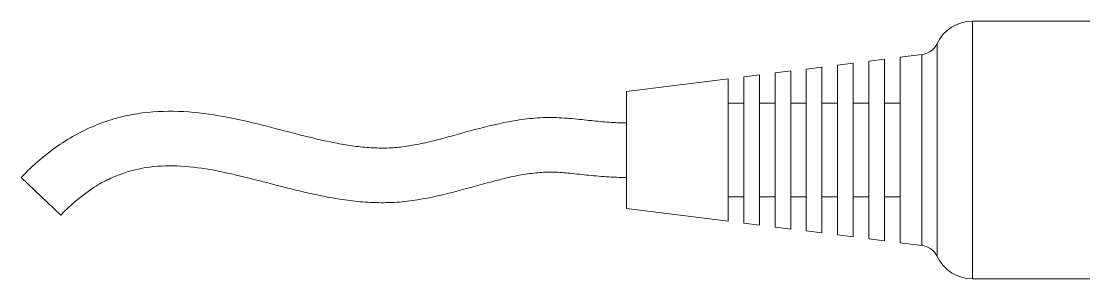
# Model space of a CAD drawing. Extents: x 14416 to 15769, y -3933 to -3562.
# Drawn here: x 14450.39 to 14477.61, y -3852.84 to -3846.24 of the extents above; entities that cross this region are included whole.
import ezdxf

# ---------------------------------------------------------------- set-up
doc = ezdxf.new("R2010")
doc.units = 0
doc.header["$LTSCALE"] = 3
doc.layers.get('0').update_dxf_attribs({"color": 2, "linetype": 'CONTINUOUS', "lineweight": 9})

msp = doc.modelspace()

# ---------------------------------------------------------------- linework, layer by layer
at = {"color": 7, "linetype": 'Continuous'}
for p, q in [((14478.946, -3846.238), (14474.752, -3846.238)), ((14474.752, -3846.238), (14474.752, -3852.838)), ((14473.848, -3852.266), (14473.848, -3846.811)), ((14472.899, -3847.163), (14473.458, -3847.093)), ((14472.899, -3847.163), (14472.899, -3851.914)), ((14473.458, -3851.984), (14473.458, -3847.093)), ((14470.499, -3847.463), (14470.899, -3847.413)), ((14470.499, -3847.463), (14470.499, -3851.614)), ((14470.899, -3851.664), (14470.899, -3847.413)), ((14471.299, -3847.363), (14471.699, -3847.313)), ((14471.299, -3847.363), (14471.299, -3851.714)), ((14471.699, -3851.764), (14471.699, -3847.313)), ((14472.099, -3847.263), (14472.499, -3847.213)), ((14472.099, -3847.263), (14472.099, -3851.814)), ((14472.499, -3851.864), (14472.499, -3847.213)), ((14465.896, -3848.038), (14468.499, -3847.713)), ((14468.499, -3851.364), (14468.499, -3847.713)), ((14468.899, -3847.663), (14469.299, -3847.613)), ((14468.899, -3847.663), (14468.899, -3851.414)), ((14469.299, -3851.464), (14469.299, -3847.613)), ((14469.699, -3847.563), (14470.099, -3847.513)), ((14469.699, -3847.563), (14469.699, -3851.514)), ((14470.099, -3851.564), (14470.099, -3847.513)), ((14465.896, -3848.038), (14465.896, -3851.038)), ((14468.499, -3848.338), (14468.899, -3848.338)), ((14469.299, -3848.338), (14469.699, -3848.338)), ((14470.099, -3848.338), (14470.499, -3848.338)), ((14470.899, -3848.338), (14471.299, -3848.338)), ((14471.699, -3848.338), (14472.099, -3848.338)), ((14472.499, -3848.338), (14472.899, -3848.338)), ((14450.39, -3850.242), (14451.402, -3851.209)), ((14468.499, -3850.738), (14468.899, -3850.738)), ((14469.299, -3850.738), (14469.699, -3850.738)), ((14470.099, -3850.738), (14470.499, -3850.738)), ((14470.899, -3850.738), (14471.299, -3850.738)), ((14471.699, -3850.738), (14472.099, -3850.738)), ((14472.499, -3850.738), (14472.899, -3850.738)), ((14465.896, -3851.038), (14468.499, -3851.364)), ((14468.899, -3851.414), (14469.299, -3851.464)), ((14469.699, -3851.514), (14470.099, -3851.564)), ((14470.499, -3851.614), (14470.899, -3851.664)), ((14471.299, -3851.714), (14471.699, -3851.764)), ((14472.099, -3851.814), (14472.499, -3851.864)), ((14472.899, -3851.914), (14473.458, -3851.984)), ((14478.946, -3852.838), (14474.752, -3852.838))]:
    msp.add_line(p, q, dxfattribs=at)
for centre, radius, start, end in [((14474.752, -3847.238), 1, 90, 154.685), ((14473.396, -3846.597), 0.5, 277.125, 334.685), ((14473.396, -3852.48), 0.5, 25.315, 82.875), ((14474.752, -3851.838), 1, 205.315, 270)]:
    msp.add_arc(centre, radius, start, end, dxfattribs=at)
for points, knots in [([(14450.39, -3850.242), (14450.691, -3849.927), (14451.176, -3849.504), (14451.89, -3849.079), (14452.421, -3848.844), (14452.957, -3848.679), (14453.665, -3848.549), (14454.547, -3848.526), (14455.574, -3848.664), (14456.556, -3848.894), (14457.499, -3849.146), (14458.265, -3849.331), (14458.859, -3849.434), (14459.286, -3849.481), (14459.634, -3849.493), (14459.907, -3849.482), (14460.18, -3849.458), (14460.532, -3849.401), (14460.965, -3849.301), (14461.416, -3849.18), (14462.053, -3849.001), (14462.716, -3848.831), (14463.414, -3848.725), (14463.959, -3848.695), (14464.488, -3848.729), (14464.98, -3848.787), (14465.444, -3848.829), (14465.746, -3848.843), (14465.896, -3848.845)], [0, 0, 0, 0, 0.080887, 0.118135, 0.153833, 0.188311, 0.221869, 0.287143, 0.350964, 0.413532, 0.474222, 0.532034, 0.559555, 0.58606, 0.611625, 0.624092, 0.636585, 0.66257, 0.690088, 0.719026, 0.749216, 0.812679, 0.845866, 0.880138, 0.913657, 0.94403, 0.972095, 1, 1, 1, 1]), ([(14451.402, -3851.209), (14451.635, -3850.966), (14452.001, -3850.644), (14452.534, -3850.325), (14453.032, -3850.104), (14453.684, -3849.948), (14454.501, -3849.931), (14455.355, -3850.05), (14456.251, -3850.261), (14457.19, -3850.513), (14458.006, -3850.708), (14458.684, -3850.823), (14459.207, -3850.88), (14459.651, -3850.894), (14460.01, -3850.879), (14460.538, -3850.83), (14461.294, -3850.672), (14462.096, -3850.441), (14462.709, -3850.279), (14463.143, -3850.182), (14463.563, -3850.119), (14463.979, -3850.097), (14464.412, -3850.129), (14464.877, -3850.184), (14465.378, -3850.228), (14465.722, -3850.243), (14465.896, -3850.245)], [0, 0, 0, 0, 0.067141, 0.096264, 0.123503, 0.175589, 0.228686, 0.285626, 0.347054, 0.412151, 0.479722, 0.51421, 0.549169, 0.584667, 0.602696, 0.620731, 0.690436, 0.756175, 0.787239, 0.816856, 0.844954, 0.871688, 0.899791, 0.931474, 0.965177, 1, 1, 1, 1])]:
    msp.add_open_spline(points, degree=3, knots=knots, dxfattribs=at)

doc.saveas('drawing.dxf')
